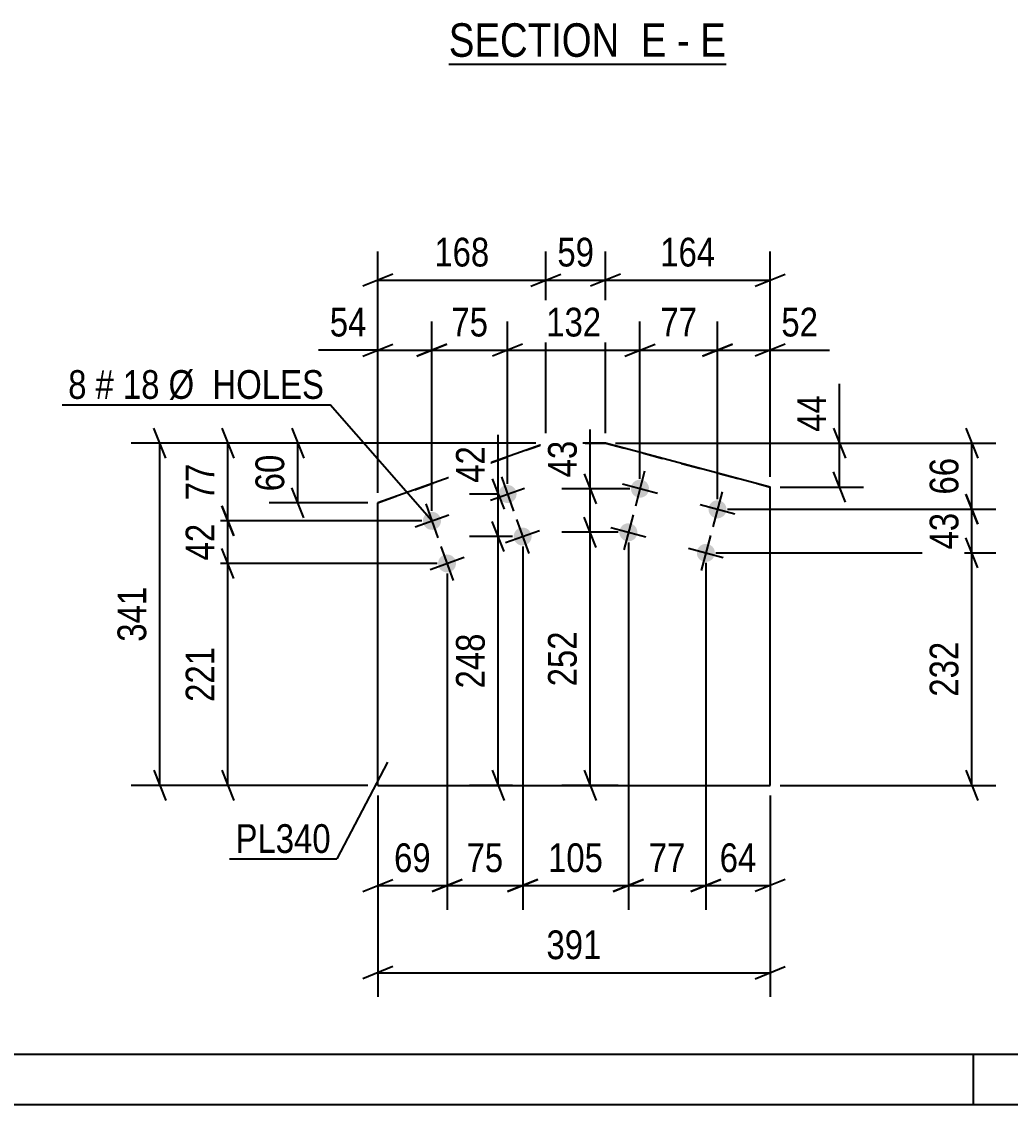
# Model space of a CAD drawing. Header units: millimetres. Extents: x 0 to 841, y 0 to 594.
# Drawn here: x 116.1 to 214.7, y 0 to 108 of the extents above; entities that cross this region are included whole.
import ezdxf

# ---------------------------------------------------------------- set-up
doc = ezdxf.new("R2010")
doc.units = ezdxf.units.MM
doc.linetypes.add('DXK_LINE_DOT2', pattern=[3.9198, 1.9599, -1.9599])
doc.styles.add('Arial Narrow', font='ARIALN.TTF', dxfattribs={"height": 0.2})

# ---------------------------------------------------------------- blocks, each defined once
blk = doc.blocks.new('Unknown-122568611-1133')
at = {"color": 5, "linetype": 'Continuous'}
for p, q in [((5, 5), (836, 5)), ((211, 0), (211, 5)), ((0, 0), (841, 0))]:
    blk.add_line(p, q, dxfattribs=at)
blk = doc.blocks.new('Unknown-122568611-19 - 15825')
at = {"color": 6, "linetype": 'Continuous'}
blk.add_line((158.68, 103.71), (186.33, 103.71), dxfattribs=at)
at = {"color": 0, "linetype": 'Continuous'}
for points in [[(176.79, 104.46), (176.79, 107.96), (158.68, 107.96), (158.68, 104.46)], [(180.39, 104.46), (180.39, 107.96), (177.84, 107.96), (177.84, 104.46)], [(182.72, 104.46), (182.72, 107.96), (181.44, 107.96), (181.44, 104.46)], [(186.33, 104.46), (186.33, 107.96), (183.77, 107.96), (183.77, 104.46)]]:
    blk.add_wipeout(points, dxfattribs=at)
at = {"color": 7, "linetype": 'Continuous', "style": 'Arial Narrow'}
for s, p in [('SECTION ', (158.68, 104.46)), ('E', (177.84, 104.46)), ('E', (183.77, 104.46)), ('-', (181.44, 104.46))]:
    blk.add_text(s, height=3.34, dxfattribs=at).set_placement(p)
blk = doc.blocks.new('Bolt-122568611-1710 - 1704')
at = {"linetype": 'Continuous'}
for points in [[(178.62, 61.16, -1), (176.88, 61.63, -1)], [(186.35, 59.11, -1), (184.61, 59.57, -1)], [(177.46, 56.81, -1), (175.72, 57.28, -1)], [(185.19, 54.76, -1), (183.45, 55.22, -1)]]:
    blk.add_hatch(color=1, dxfattribs=at).paths.add_polyline_path(points)
at = {"color": 1, "linetype": 'Continuous'}
for p, q in [((178.21, 63.13), (177.29, 59.65)), ((176.01, 61.86), (179.49, 60.93)), ((185.94, 61.08), (185.02, 57.6)), ((183.74, 59.8), (187.22, 58.87)), ((177.06, 58.78), (176.13, 55.31)), ((174.85, 57.51), (178.33, 56.58)), ((184.79, 56.73), (183.86, 53.25)), ((182.58, 55.45), (186.06, 54.53))]:
    blk.add_line(p, q, dxfattribs=at)
blk = doc.blocks.new('Bolt-122568611-1715 - 1704')
at = {"linetype": 'Continuous'}
for points in [[(165.39, 61.16, -1), (163.69, 60.56, -1)], [(157.85, 58.49, -1), (156.15, 57.88, -1)], [(166.89, 56.92, -1), (165.2, 56.32, -1)], [(159.35, 54.24, -1), (157.66, 53.64, -1)]]:
    blk.add_hatch(color=1, dxfattribs=at).paths.add_polyline_path(points)
at = {"color": 1, "linetype": 'Continuous'}
for p, q in [((163.94, 62.56), (165.14, 59.16)), ((162.84, 60.26), (166.24, 61.46)), ((156.4, 59.88), (157.6, 56.49)), ((155.31, 57.58), (158.7, 58.79)), ((165.44, 58.31), (166.65, 54.92)), ((164.35, 56.02), (167.74, 57.22)), ((157.9, 55.64), (159.11, 52.25)), ((156.81, 53.34), (160.2, 54.55))]:
    blk.add_line(p, q, dxfattribs=at)
blk = doc.blocks.new('Part-122568611-1730 - 1704')
at = {"color": 2, "linetype": 'Continuous'}
for p, q in [((168.37, 65.93), (151.59, 59.98)), ((174.3, 65.93), (168.37, 65.93)), ((168.37, 65.93), (168.37, 65.93)), ((190.73, 61.56), (174.3, 65.93)), ((174.3, 65.93), (174.3, 65.93)), ((190.73, 31.81), (190.73, 61.56)), ((151.59, 31.81), (151.59, 59.98)), ((151.59, 31.81), (190.73, 31.81))]:
    blk.add_line(p, q, dxfattribs=at)
at = {"color": 7, "linetype": 'DXK_LINE_DOT2'}
for p, q in [((151.59, 59.98), (168.37, 65.93)), ((168.37, 65.93), (174.3, 65.93)), ((174.3, 65.93), (190.73, 61.56)), ((151.59, 31.81), (190.73, 31.81))]:
    blk.add_line(p, q, dxfattribs=at)
blk = doc.blocks.new('StraightDimension-122568611-1742 - 1704')
at = {"color": 7, "linetype": 'Continuous'}
for p, q in [((173.39, 55.54), (172.19, 58.54)), ((175.59, 57.04), (169.94, 57.04)), ((172.79, 31.81), (172.79, 57.04)), ((172.19, 33.31), (173.39, 30.31)), ((175.59, 31.81), (169.94, 31.81))]:
    blk.add_line(p, q, dxfattribs=at)
at = {"color": 0}
blk.add_wipeout([(172.04, 47.77), (167.84, 47.77), (167.84, 41.08), (172.04, 41.08)], dxfattribs=at)
at = {"color": 3, "style": 'Arial Narrow'}
blk.add_text('252', height=2.863, rotation=90.0002, dxfattribs=at).set_placement((171.44, 41.68))
blk = doc.blocks.new('StraightDimension-122568611-1790 - 1704')
at = {"color": 7, "linetype": 'Continuous'}
for p, q in [((168.37, 66.93), (168.37, 85.05)), ((174.3, 66.93), (174.3, 85.05)), ((166.87, 81.6), (169.87, 82.8)), ((168.37, 82.2), (174.3, 82.2)), ((175.8, 82.8), (172.8, 81.6))]:
    blk.add_line(p, q, dxfattribs=at)
at = {"color": 0}
blk.add_wipeout([(173.77, 82.95), (173.77, 87.15), (168.91, 87.15), (168.91, 82.95)], dxfattribs=at)
at = {"color": 3, "style": 'Arial Narrow'}
blk.add_text('59', height=2.863, dxfattribs=at).set_placement((169.51, 83.55))
blk = doc.blocks.new('StraightDimension-122568611-1908 - 1704')
at = {"color": 7, "linetype": 'Continuous'}
for p, q in [((158.51, 52.94), (158.51, 19.41)), ((151.59, 30.81), (151.59, 19.41)), ((150.09, 21.21), (153.09, 22.41)), ((151.59, 21.81), (158.51, 21.81)), ((160.01, 22.41), (157.01, 21.21))]:
    blk.add_line(p, q, dxfattribs=at)
at = {"color": 0}
blk.add_wipeout([(157.48, 22.56), (157.48, 26.76), (152.62, 26.76), (152.62, 22.56)], dxfattribs=at)
at = {"color": 3, "style": 'Arial Narrow'}
blk.add_text('69', height=2.863, dxfattribs=at).set_placement((153.22, 23.16))
blk = doc.blocks.new('StraightDimension-122568611-1844 - 1704')
at = {"color": 7, "linetype": 'Continuous'}
for p, q in [((177.75, 62.39), (177.75, 78.07)), ((185.48, 60.34), (185.48, 78.07)), ((176.25, 74.62), (179.25, 75.82)), ((186.98, 75.82), (183.98, 74.62)), ((177.75, 75.22), (185.48, 75.22))]:
    blk.add_line(p, q, dxfattribs=at)
at = {"color": 0}
blk.add_wipeout([(184.04, 75.97), (184.04, 80.17), (179.19, 80.17), (179.19, 75.97)], dxfattribs=at)
at = {"color": 3, "style": 'Arial Narrow'}
blk.add_text('77', height=2.863, dxfattribs=at).set_placement((179.79, 76.57))
blk = doc.blocks.new('StraightDimension-122568611-1756 - 1704')
at = {"color": 7, "linetype": 'Continuous'}
for p, q in [((163.61, 60.86), (163.61, 66.77)), ((163.61, 60.86), (163.61, 66.77)), ((163.01, 62.36), (164.21, 59.36)), ((163.54, 60.86), (160.76, 60.86)), ((163.61, 56.62), (163.61, 60.86)), ((164.21, 55.12), (163.01, 58.12)), ((165.05, 56.62), (160.76, 56.62))]:
    blk.add_line(p, q, dxfattribs=at)
at = {"color": 0}
blk.add_wipeout([(162.86, 66.24), (158.66, 66.24), (158.66, 61.38), (162.86, 61.38)], dxfattribs=at)
at = {"color": 3, "style": 'Arial Narrow'}
blk.add_text('42', height=2.863, rotation=90.0002, dxfattribs=at).set_placement((162.26, 61.98))
blk = doc.blocks.new('StraightDimension-122568611-1732 - 1704')
at = {"color": 7, "linetype": 'Continuous'}
for p, q in [((172.79, 61.39), (172.79, 67.3)), ((172.79, 61.39), (172.79, 67.3)), ((172.19, 62.89), (173.39, 59.89)), ((176.75, 61.39), (169.94, 61.39)), ((172.79, 57.04), (172.79, 61.39)), ((173.39, 55.54), (172.19, 58.54)), ((175.59, 57.04), (169.94, 57.04))]:
    blk.add_line(p, q, dxfattribs=at)
at = {"color": 0}
blk.add_wipeout([(172.04, 66.77), (167.84, 66.77), (167.84, 61.92), (172.04, 61.92)], dxfattribs=at)
at = {"color": 3, "style": 'Arial Narrow'}
blk.add_text('43', height=2.863, rotation=90.0002, dxfattribs=at).set_placement((171.44, 62.52))
blk = doc.blocks.new('StraightDimension-122568611-1901 - 1704')
at = {"color": 7, "linetype": 'Continuous'}
for p, q in [((137.25, 52.44), (136.05, 55.44)), ((157.51, 53.94), (133.8, 53.94)), ((136.65, 31.81), (136.65, 53.94)), ((136.05, 33.31), (137.25, 30.31)), ((150.59, 31.81), (133.8, 31.81))]:
    blk.add_line(p, q, dxfattribs=at)
at = {"color": 0}
blk.add_wipeout([(135.9, 46.22), (131.7, 46.22), (131.7, 39.53), (135.9, 39.53)], dxfattribs=at)
at = {"color": 3, "style": 'Arial Narrow'}
blk.add_text('221', height=2.863, rotation=90.0002, dxfattribs=at).set_placement((135.3, 40.13))
blk = doc.blocks.new('StraightDimension-122568611-1766 - 1704')
at = {"color": 7, "linetype": 'Continuous'}
for p, q in [((164.21, 55.12), (163.01, 58.12)), ((165.05, 56.62), (160.76, 56.62)), ((163.61, 31.81), (163.61, 56.62)), ((163.01, 33.31), (164.21, 30.31)), ((165.05, 31.81), (160.76, 31.81))]:
    blk.add_line(p, q, dxfattribs=at)
at = {"color": 0}
blk.add_wipeout([(162.86, 47.55), (158.66, 47.55), (158.66, 40.87), (162.86, 40.87)], dxfattribs=at)
at = {"color": 3, "style": 'Arial Narrow'}
blk.add_text('248', height=2.863, rotation=90.0002, dxfattribs=at).set_placement((162.26, 41.47))
blk = doc.blocks.new('StraightDimension-122568611-1780 - 1704')
at = {"color": 7, "linetype": 'Continuous'}
for p, q in [((174.3, 66.93), (174.3, 85.05)), ((190.73, 62.56), (190.73, 85.05)), ((175.8, 82.8), (172.8, 81.6)), ((174.3, 82.2), (190.73, 82.2)), ((189.23, 81.6), (192.23, 82.8))]:
    blk.add_line(p, q, dxfattribs=at)
at = {"color": 0}
blk.add_wipeout([(185.86, 82.95), (185.86, 87.15), (179.17, 87.15), (179.17, 82.95)], dxfattribs=at)
at = {"color": 3, "style": 'Arial Narrow'}
blk.add_text('164', height=2.863, dxfattribs=at).set_placement((179.77, 83.55))
blk = doc.blocks.new('StraightDimension-122568611-1864 - 1704')
at = {"color": 7, "linetype": 'Continuous'}
for p, q in [((157, 59.19), (157, 78.07)), ((164.54, 61.86), (164.54, 78.07)), ((155.5, 74.62), (158.5, 75.82)), ((166.04, 75.82), (163.04, 74.62)), ((157, 75.22), (164.54, 75.22))]:
    blk.add_line(p, q, dxfattribs=at)
at = {"color": 0}
blk.add_wipeout([(163.2, 75.97), (163.2, 80.17), (158.34, 80.17), (158.34, 75.97)], dxfattribs=at)
at = {"color": 3, "style": 'Arial Narrow'}
blk.add_text('75', height=2.863, dxfattribs=at).set_placement((158.94, 76.57))
blk = doc.blocks.new('StraightDimension-122568611-1800 - 1704')
at = {"color": 7, "linetype": 'Continuous'}
for p, q in [((151.59, 60.98), (151.59, 85.05)), ((168.37, 66.93), (168.37, 85.05)), ((153.09, 82.8), (150.09, 81.6)), ((151.59, 82.2), (168.37, 82.2)), ((166.87, 81.6), (169.87, 82.8))]:
    blk.add_line(p, q, dxfattribs=at)
at = {"color": 0}
blk.add_wipeout([(163.32, 82.95), (163.32, 87.15), (156.64, 87.15), (156.64, 82.95)], dxfattribs=at)
at = {"color": 3, "style": 'Arial Narrow'}
blk.add_text('168', height=2.863, dxfattribs=at).set_placement((157.24, 83.55))
blk = doc.blocks.new('StraightDimension-122568611-1811 - 1704')
at = {"color": 7, "linetype": 'Continuous'}
for p, q in [((151.59, 30.81), (151.59, 10.73)), ((190.73, 30.81), (190.73, 10.73)), ((153.09, 13.73), (150.09, 12.53)), ((151.59, 13.13), (190.73, 13.13)), ((189.23, 12.53), (192.23, 13.73))]:
    blk.add_line(p, q, dxfattribs=at)
at = {"color": 0}
blk.add_wipeout([(174.5, 13.88), (174.5, 18.08), (167.82, 18.08), (167.82, 13.88)], dxfattribs=at)
at = {"color": 3, "style": 'Arial Narrow'}
blk.add_text('391', height=2.863, dxfattribs=at).set_placement((168.42, 14.48))
blk = doc.blocks.new('StraightDimension-122568611-1816 - 1704')
at = {"color": 7, "linetype": 'Continuous'}
for p, q in [((197.65, 65.93), (197.65, 71.84)), ((197.65, 65.93), (197.65, 71.84)), ((197.05, 67.43), (198.25, 64.43)), ((175.3, 65.93), (200.05, 65.93)), ((197.65, 61.56), (197.65, 65.93)), ((198.25, 60.06), (197.05, 63.06)), ((191.73, 61.56), (200.05, 61.56))]:
    blk.add_line(p, q, dxfattribs=at)
at = {"color": 0}
blk.add_wipeout([(196.9, 71.31), (192.7, 71.31), (192.7, 66.46), (196.9, 66.46)], dxfattribs=at)
at = {"color": 3, "style": 'Arial Narrow'}
blk.add_text('44', height=2.863, rotation=90.0002, dxfattribs=at).set_placement((196.3, 67.06))
blk = doc.blocks.new('StraightDimension-122568611-1825 - 1704')
at = {"color": 7, "linetype": 'Continuous'}
for p, q in [((143.01, 67.43), (144.21, 64.43)), ((167.37, 65.93), (140.76, 65.93)), ((143.61, 59.98), (143.61, 65.93)), ((144.21, 58.48), (143.01, 61.48)), ((150.59, 59.98), (140.76, 59.98))]:
    blk.add_line(p, q, dxfattribs=at)
at = {"color": 0}
blk.add_wipeout([(142.86, 65.38), (138.66, 65.38), (138.66, 60.53), (142.86, 60.53)], dxfattribs=at)
at = {"color": 3, "style": 'Arial Narrow'}
blk.add_text('60', height=2.863, rotation=90.0002, dxfattribs=at).set_placement((142.26, 61.13))
blk = doc.blocks.new('StraightDimension-122568611-1834 - 1704')
at = {"color": 7, "linetype": 'Continuous'}
for p, q in [((185.48, 60.34), (185.48, 78.07)), ((190.73, 62.56), (190.73, 78.07)), ((183.98, 74.62), (186.98, 75.82)), ((192.23, 75.82), (189.23, 74.62)), ((185.48, 75.22), (190.73, 75.22)), ((190.73, 75.22), (196.64, 75.22)), ((190.73, 75.22), (196.64, 75.22))]:
    blk.add_line(p, q, dxfattribs=at)
at = {"color": 0}
blk.add_wipeout([(196.11, 75.97), (196.11, 80.17), (191.25, 80.17), (191.25, 75.97)], dxfattribs=at)
at = {"color": 3, "style": 'Arial Narrow'}
blk.add_text('52', height=2.863, dxfattribs=at).set_placement((191.85, 76.57))
blk = doc.blocks.new('StraightDimension-122568611-1854 - 1704')
at = {"color": 7, "linetype": 'Continuous'}
for p, q in [((164.54, 61.86), (164.54, 78.07)), ((177.75, 62.39), (177.75, 78.07)), ((166.04, 75.82), (163.04, 74.62)), ((176.25, 74.62), (179.25, 75.82)), ((164.54, 75.22), (177.75, 75.22))]:
    blk.add_line(p, q, dxfattribs=at)
at = {"color": 0}
blk.add_wipeout([(174.49, 75.97), (174.49, 80.17), (167.8, 80.17), (167.8, 75.97)], dxfattribs=at)
at = {"color": 3, "style": 'Arial Narrow'}
blk.add_text('132', height=2.863, dxfattribs=at).set_placement((168.4, 76.57))
blk = doc.blocks.new('StraightDimension-122568611-1938 - 1704')
at = {"color": 7, "linetype": 'Continuous'}
for p, q in [((184.32, 53.99), (184.32, 19.41)), ((190.73, 30.81), (190.73, 19.41)), ((182.82, 21.21), (185.82, 22.41)), ((184.32, 21.81), (190.73, 21.81)), ((192.23, 22.41), (189.23, 21.21))]:
    blk.add_line(p, q, dxfattribs=at)
at = {"color": 0}
blk.add_wipeout([(189.96, 22.56), (189.96, 26.76), (185.1, 26.76), (185.1, 22.56)], dxfattribs=at)
at = {"color": 3, "style": 'Arial Narrow'}
blk.add_text('64', height=2.863, dxfattribs=at).set_placement((185.7, 23.16))
blk = doc.blocks.new('StraightDimension-122568611-1874 - 1704')
at = {"color": 7, "linetype": 'Continuous'}
for p, q in [((151.59, 60.98), (151.59, 78.07)), ((157, 59.19), (157, 78.07)), ((150.09, 74.62), (153.09, 75.82)), ((158.5, 75.82), (155.5, 74.62)), ((151.59, 75.22), (145.68, 75.22)), ((151.59, 75.22), (145.68, 75.22)), ((151.59, 75.22), (157, 75.22))]:
    blk.add_line(p, q, dxfattribs=at)
at = {"color": 0}
blk.add_wipeout([(151.07, 75.97), (151.07, 80.17), (146.21, 80.17), (146.21, 75.97)], dxfattribs=at)
at = {"color": 3, "style": 'Arial Narrow'}
blk.add_text('54', height=2.863, dxfattribs=at).set_placement((146.81, 76.57))
blk = doc.blocks.new('StraightDimension-122568611-1885 - 1704')
at = {"color": 7, "linetype": 'Continuous'}
for p, q in [((136.05, 67.43), (137.25, 64.43)), ((167.37, 65.93), (133.8, 65.93)), ((136.65, 58.19), (136.65, 65.93)), ((137.25, 56.69), (136.05, 59.69)), ((156, 58.19), (133.8, 58.19))]:
    blk.add_line(p, q, dxfattribs=at)
at = {"color": 0}
blk.add_wipeout([(135.9, 64.49), (131.7, 64.49), (131.7, 59.63), (135.9, 59.63)], dxfattribs=at)
at = {"color": 3, "style": 'Arial Narrow'}
blk.add_text('77', height=2.863, rotation=90.0002, dxfattribs=at).set_placement((135.3, 60.23))
blk = doc.blocks.new('StraightDimension-122568611-1893 - 1704')
at = {"color": 7, "linetype": 'Continuous'}
for p, q in [((136.05, 59.69), (137.25, 56.69)), ((156, 58.19), (133.8, 58.19)), ((136.65, 53.94), (136.65, 58.19)), ((137.25, 52.44), (136.05, 55.44)), ((157.51, 53.94), (133.8, 53.94))]:
    blk.add_line(p, q, dxfattribs=at)
at = {"color": 0}
blk.add_wipeout([(135.9, 58.49), (131.7, 58.49), (131.7, 53.64), (135.9, 53.64)], dxfattribs=at)
at = {"color": 3, "style": 'Arial Narrow'}
blk.add_text('42', height=2.863, rotation=90.0002, dxfattribs=at).set_placement((135.3, 54.24))
blk = doc.blocks.new('StraightDimension-122568611-1914 - 1704')
at = {"color": 7, "linetype": 'Continuous'}
for p, q in [((166.05, 55.62), (166.05, 19.41)), ((158.51, 52.94), (158.51, 19.41)), ((157.01, 21.21), (160.01, 22.41)), ((158.51, 21.81), (166.05, 21.81)), ((167.55, 22.41), (164.55, 21.21))]:
    blk.add_line(p, q, dxfattribs=at)
at = {"color": 0}
blk.add_wipeout([(164.7, 22.56), (164.7, 26.76), (159.85, 26.76), (159.85, 22.56)], dxfattribs=at)
at = {"color": 3, "style": 'Arial Narrow'}
blk.add_text('75', height=2.863, dxfattribs=at).set_placement((160.45, 23.16))
blk = doc.blocks.new('StraightDimension-122568611-1922 - 1704')
at = {"color": 7, "linetype": 'Continuous'}
for p, q in [((166.05, 55.62), (166.05, 19.41)), ((176.59, 56.04), (176.59, 19.41)), ((164.55, 21.21), (167.55, 22.41)), ((166.05, 21.81), (176.59, 21.81)), ((178.09, 22.41), (175.09, 21.21))]:
    blk.add_line(p, q, dxfattribs=at)
at = {"color": 0}
blk.add_wipeout([(174.66, 22.56), (174.66, 26.76), (167.98, 26.76), (167.98, 22.56)], dxfattribs=at)
at = {"color": 3, "style": 'Arial Narrow'}
blk.add_text('105', height=2.863, dxfattribs=at).set_placement((168.58, 23.16))
blk = doc.blocks.new('StraightDimension-122568611-1930 - 1704')
at = {"color": 7, "linetype": 'Continuous'}
for p, q in [((176.59, 56.04), (176.59, 19.41)), ((184.32, 53.99), (184.32, 19.41)), ((175.09, 21.21), (178.09, 22.41)), ((176.59, 21.81), (184.32, 21.81)), ((185.82, 22.41), (182.82, 21.21))]:
    blk.add_line(p, q, dxfattribs=at)
at = {"color": 0}
blk.add_wipeout([(182.89, 22.56), (182.89, 26.76), (178.03, 26.76), (178.03, 22.56)], dxfattribs=at)
at = {"color": 3, "style": 'Arial Narrow'}
blk.add_text('77', height=2.863, dxfattribs=at).set_placement((178.63, 23.16))
blk = doc.blocks.new('StraightDimension-122568611-1945 - 1704')
at = {"color": 7, "linetype": 'Continuous'}
for p, q in [((130.45, 64.43), (129.25, 67.43)), ((167.37, 65.93), (127, 65.93)), ((129.85, 31.81), (129.85, 65.93)), ((129.25, 33.31), (130.45, 30.31)), ((150.59, 31.81), (127, 31.81))]:
    blk.add_line(p, q, dxfattribs=at)
at = {"color": 0}
blk.add_wipeout([(129.1, 52.21), (124.9, 52.21), (124.9, 45.53), (129.1, 45.53)], dxfattribs=at)
at = {"color": 3, "style": 'Arial Narrow'}
blk.add_text('341', height=2.863, rotation=90.0002, dxfattribs=at).set_placement((128.5, 46.13))
blk = doc.blocks.new('StraightDimension-122568611-1952 - 1704')
at = {"color": 7, "linetype": 'Continuous'}
for p, q in [((211.46, 53.49), (210.26, 56.49)), ((185.32, 54.99), (213.26, 54.99)), ((210.86, 31.81), (210.86, 54.99)), ((210.26, 33.31), (211.46, 30.31)), ((191.73, 31.81), (213.26, 31.81))]:
    blk.add_line(p, q, dxfattribs=at)
at = {"color": 0}
blk.add_wipeout([(210.11, 46.74), (205.91, 46.74), (205.91, 40.05), (210.11, 40.05)], dxfattribs=at)
at = {"color": 3, "style": 'Arial Narrow'}
blk.add_text('232', height=2.863, rotation=90.0002, dxfattribs=at).set_placement((209.51, 40.65))
blk = doc.blocks.new('StraightDimension-122568611-1958 - 1704')
at = {"color": 7, "linetype": 'Continuous'}
for p, q in [((210.26, 60.84), (211.46, 57.84)), ((186.48, 59.34), (213.26, 59.34)), ((210.86, 54.99), (210.86, 59.34)), ((211.46, 53.49), (210.26, 56.49)), ((185.32, 54.99), (213.26, 54.99))]:
    blk.add_line(p, q, dxfattribs=at)
at = {"color": 0}
blk.add_wipeout([(210.11, 59.59), (205.91, 59.59), (205.91, 54.73), (210.11, 54.73)], dxfattribs=at)
at = {"color": 3, "style": 'Arial Narrow'}
blk.add_text('43', height=2.863, rotation=90.0002, dxfattribs=at).set_placement((209.51, 55.33))
blk = doc.blocks.new('StraightDimension-122568611-1966 - 1704')
at = {"color": 7, "linetype": 'Continuous'}
for p, q in [((210.26, 67.43), (211.46, 64.43)), ((175.3, 65.93), (213.26, 65.93)), ((210.86, 59.34), (210.86, 65.93)), ((211.46, 57.84), (210.26, 60.84)), ((186.48, 59.34), (213.26, 59.34))]:
    blk.add_line(p, q, dxfattribs=at)
at = {"color": 0}
blk.add_wipeout([(210.11, 65.06), (205.91, 65.06), (205.91, 60.21), (210.11, 60.21)], dxfattribs=at)
at = {"color": 3, "style": 'Arial Narrow'}
blk.add_text('66', height=2.863, rotation=90.0002, dxfattribs=at).set_placement((209.51, 60.81))
blk = doc.blocks.new('Mark-122568611-1726 - 1704')
at = {"color": 30, "linetype": 'Continuous'}
for p in [(152.57, 34.12), (136.81, 24.47)]:
    blk.add_line(p, (147.51, 24.47), dxfattribs=at)
at = {"color": 0}
blk.add_wipeout([(146.91, 25.07), (146.91, 28.07), (137.41, 28.07), (137.41, 25.07)], dxfattribs=at)
blk.add_wipeout([(146.91, 25.07), (146.91, 28.07), (137.41, 28.07), (137.41, 25.07)], dxfattribs=at)
at = {"color": 3, "style": 'Arial Narrow'}
blk.add_text('PL340', height=2.863, dxfattribs=at).set_placement((137.41, 25.07))
blk = doc.blocks.new('MarkSet-122568611-1974 - 1704')
at = {"color": 7, "linetype": 'Continuous'}
for p in [(120.12, 69.75), (157, 58.19)]:
    blk.add_line(p, (146.86, 69.75), dxfattribs=at)
at = {"color": 0}
for points in [[(122.54, 70.35), (122.54, 73.35), (120.72, 73.35), (120.72, 70.35)], [(125.27, 70.35), (125.27, 73.35), (123.44, 73.35), (123.44, 70.35)], [(129.83, 70.35), (129.83, 73.35), (126.17, 73.35), (126.17, 70.35)], [(146.26, 70.35), (146.26, 73.35), (130.73, 73.35), (130.73, 70.35)]]:
    blk.add_wipeout(points, dxfattribs=at)
for points in [[(122.54, 70.35), (122.54, 73.35), (120.72, 73.35), (120.72, 70.35)], [(125.27, 70.35), (125.27, 73.35), (123.44, 73.35), (123.44, 70.35)], [(129.83, 70.35), (129.83, 73.35), (126.17, 73.35), (126.17, 70.35)], [(146.26, 70.35), (146.26, 73.35), (130.73, 73.35), (130.73, 70.35)]]:
    blk.add_wipeout(points, dxfattribs=at)
at = {"color": 3, "style": 'Arial Narrow'}
for s, height, p in [('8', 2.86, (120.72, 70.35)), ('#', 2.86, (123.44, 70.35)), ('18', 2.863, (126.17, 70.35)), ('Ø  HOLES', 2.863, (130.73, 70.35))]:
    blk.add_text(s, height=height, dxfattribs=at).set_placement(p)

msp = doc.modelspace()

# ---------------------------------------------------------------- block references
for name in ['Unknown-122568611-1133', 'Part-122568611-1730 - 1704', 'Bolt-122568611-1710 - 1704', 'Bolt-122568611-1715 - 1704']:
    msp.add_blockref(name, (0, 0))

# ---------------------------------------------------------------- next in the draw order: block references
for name in ['Unknown-122568611-19 - 15825', 'StraightDimension-122568611-1790 - 1704', 'StraightDimension-122568611-1756 - 1704', 'StraightDimension-122568611-1742 - 1704', 'StraightDimension-122568611-1908 - 1704']:
    msp.add_blockref(name, (0, 0))

# ---------------------------------------------------------------- next in the draw order: block references
for name in ['StraightDimension-122568611-1864 - 1704', 'StraightDimension-122568611-1844 - 1704', 'StraightDimension-122568611-1766 - 1704', 'StraightDimension-122568611-1901 - 1704']:
    msp.add_blockref(name, (0, 0))

# ---------------------------------------------------------------- next in the draw order: block references
for name in ['StraightDimension-122568611-1732 - 1704', 'StraightDimension-122568611-1811 - 1704']:
    msp.add_blockref(name, (0, 0))

# ---------------------------------------------------------------- next in the draw order: block references
for name in ['StraightDimension-122568611-1800 - 1704', 'StraightDimension-122568611-1780 - 1704', 'StraightDimension-122568611-1938 - 1704']:
    msp.add_blockref(name, (0, 0))

# ---------------------------------------------------------------- next in the draw order: block references
for name in ['StraightDimension-122568611-1816 - 1704', 'StraightDimension-122568611-1825 - 1704']:
    msp.add_blockref(name, (0, 0))

# ---------------------------------------------------------------- next in the draw order: block references
for name in ['StraightDimension-122568611-1874 - 1704', 'StraightDimension-122568611-1854 - 1704', 'StraightDimension-122568611-1834 - 1704']:
    msp.add_blockref(name, (0, 0))

# ---------------------------------------------------------------- next in the draw order: block references
msp.add_blockref('StraightDimension-122568611-1885 - 1704', (0, 0))

# ---------------------------------------------------------------- next in the draw order: block references
msp.add_blockref('StraightDimension-122568611-1893 - 1704', (0, 0))

# ---------------------------------------------------------------- next in the draw order: block references
msp.add_blockref('StraightDimension-122568611-1914 - 1704', (0, 0))

# ---------------------------------------------------------------- next in the draw order: block references
msp.add_blockref('StraightDimension-122568611-1922 - 1704', (0, 0))

# ---------------------------------------------------------------- next in the draw order: block references
for name in ['StraightDimension-122568611-1945 - 1704', 'StraightDimension-122568611-1930 - 1704']:
    msp.add_blockref(name, (0, 0))

# ---------------------------------------------------------------- next in the draw order: block references
for name in ['MarkSet-122568611-1974 - 1704', 'StraightDimension-122568611-1952 - 1704', 'Mark-122568611-1726 - 1704']:
    msp.add_blockref(name, (0, 0))

# ---------------------------------------------------------------- next in the draw order: block references
msp.add_blockref('StraightDimension-122568611-1958 - 1704', (0, 0))

# ---------------------------------------------------------------- next in the draw order: block references
msp.add_blockref('StraightDimension-122568611-1966 - 1704', (0, 0))

doc.saveas('drawing.dxf')
